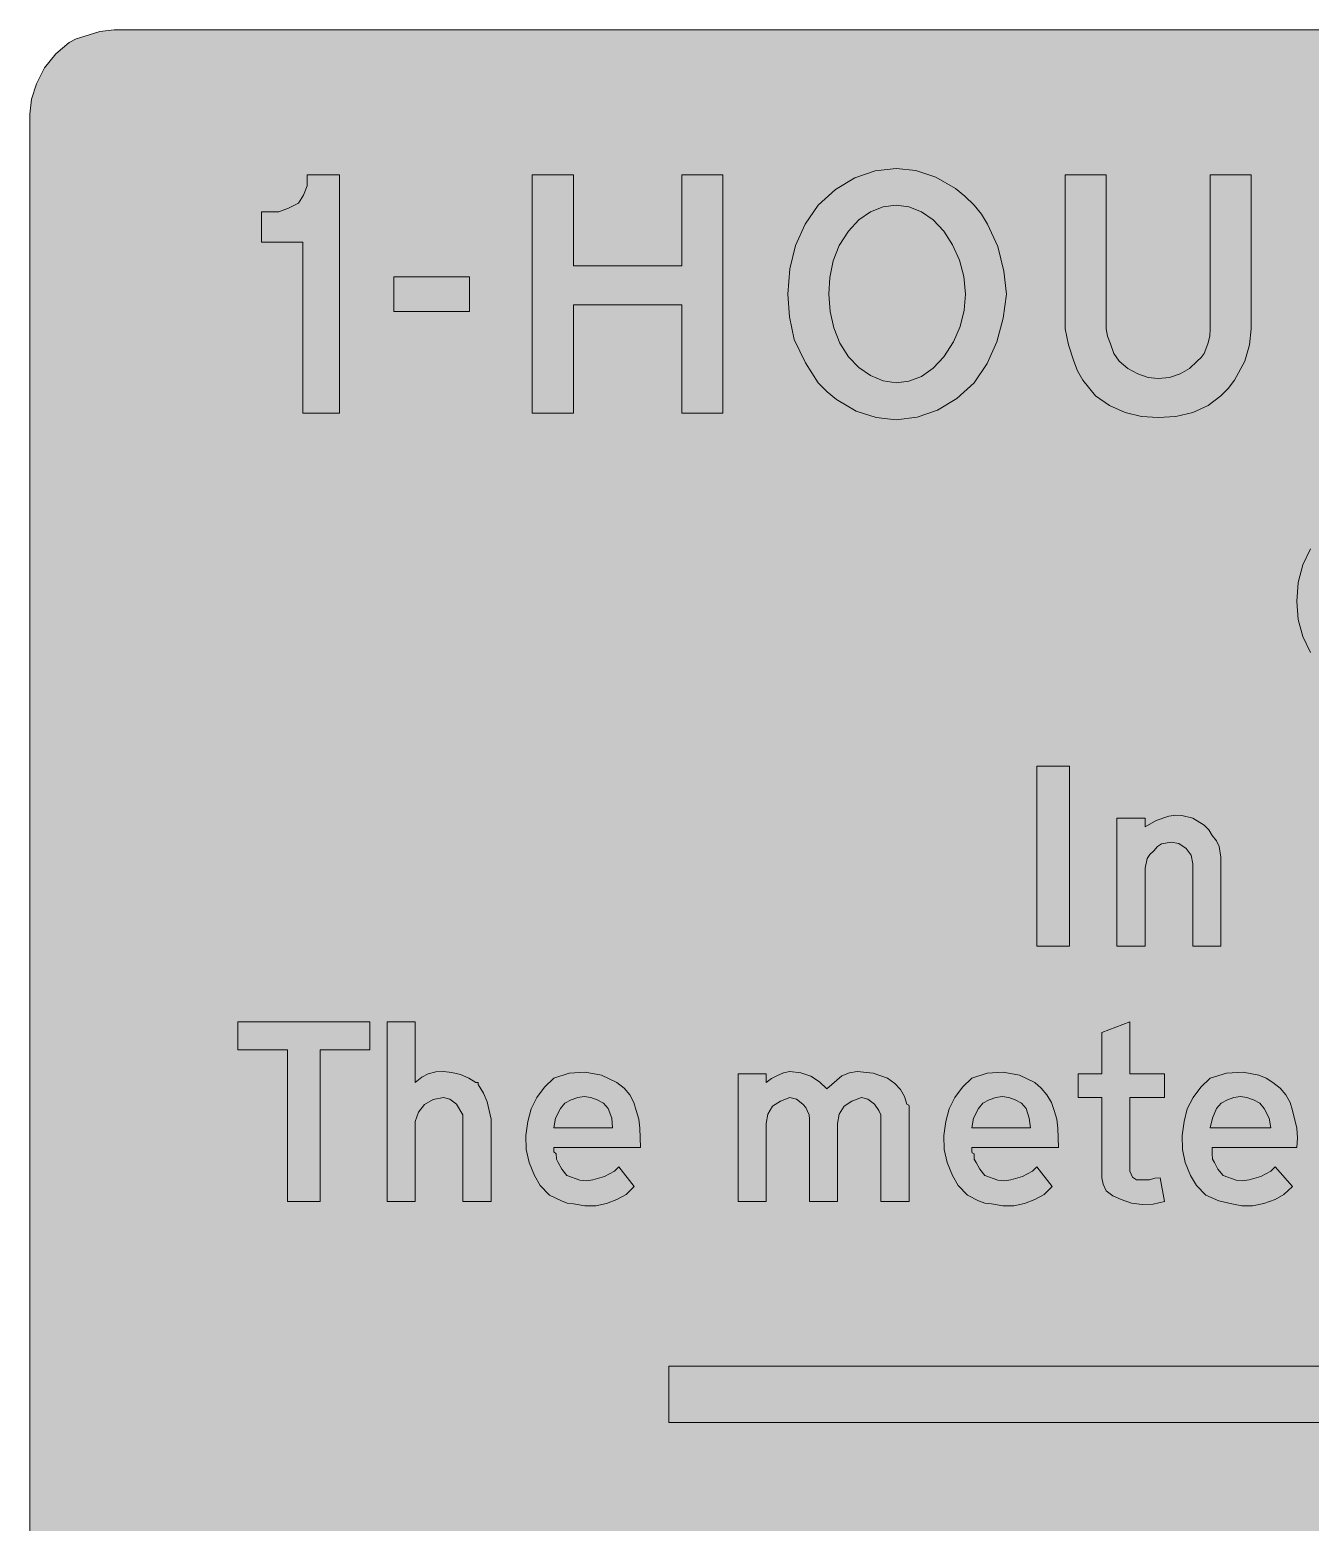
# Model space of a CAD drawing. Header units: metres. Extents: x 10 to 559, y 12 to 260.
# Drawn here: x 10.3 to 116.7, y 136.1 to 260.1 of the extents above; entities that cross this region are included whole.
import ezdxf

# ---------------------------------------------------------------- set-up
doc = ezdxf.new("R2010")
doc.units = ezdxf.units.M
for name, color, linetype, true_color in [('FILL_FIREBRICK_C36B00', 7, 'Continuous', 0xc36b00), ('FILL_WHITE_FFFFFF', 7, 'Continuous', 0xffffff), ('STROKE_WHITE_FFFFFF', 7, 'Continuous', 0xffffff)]:
    doc.layers.add(name, color=color, linetype=linetype, true_color=true_color)

msp = doc.modelspace()

# ---------------------------------------------------------------- hatches: boundary and pattern name
at = {"layer": 'FILL_FIREBRICK_C36B00', "true_color": 0xc36b00}
h = msp.add_hatch(color=7, dxfattribs=at)
h.dxf.hatch_style = 1
h.paths.add_polyline_path([(553.76, 259.97), (555.08, 259.58), (556.32, 258.96), (557.46, 258.12), (558.3, 256.98), (558.92, 255.74), (559.31, 254.42), (559.44, 253.08), (559.44, 19.26), (559.31, 17.91), (558.9, 16.56), (558.25, 15.32), (557.46, 14.22), (556.29, 13.28), (555.01, 12.6), (553.69, 12.2), (552.42, 12.06), (17.28, 12.06), (16.04, 12.2), (14.78, 12.6), (13.56, 13.28), (12.42, 14.22), (11.48, 15.36), (10.8, 16.61), (10.4, 17.92), (10.26, 19.26), (10.26, 253.08), (10.4, 254.34), (10.8, 255.6), (11.48, 256.93), (12.42, 258.12), (13.52, 259.04), (14.12, 259.36), (14.76, 259.56), (16.09, 259.97), (17.28, 260.1), (552.42, 260.1), (553.76, 259.97)])
at = {"layer": 'FILL_WHITE_FFFFFF', "true_color": 0xffffff}
h = msp.add_hatch(color=7, dxfattribs=at)
h.dxf.hatch_style = 1
h.paths.add_polyline_path([(85.57, 247.86), (87.2, 246.91), (87.98, 246.27), (88.74, 245.52), (89.35, 244.78), (89.86, 243.95), (90.72, 242.1), (91.21, 240.05), (91.44, 238.14), (91.17, 236.13), (90.63, 234.18), (89.82, 232.37), (88.74, 230.76), (87.3, 229.45), (85.7, 228.49), (84.01, 227.9), (82.26, 227.7), (80.61, 227.87), (78.95, 228.42), (77.32, 229.37), (76.54, 230.01), (75.78, 230.76), (74.72, 232.43), (73.8, 234.36), (73.39, 236.25), (73.26, 238.14), (73.43, 240.23), (73.91, 242.17), (74.7, 243.94), (75.78, 245.52), (77.22, 246.83), (78.82, 247.79), (80.51, 248.38), (82.26, 248.58), (83.91, 248.41), (85.57, 247.86)])
h.paths.add_polyline_path([(80.14, 244.98), (79.17, 244.31), (78.3, 243.36), (77.52, 242.19), (77.02, 240.89), (76.76, 239.51), (76.68, 238.14), (76.78, 236.69), (77.08, 235.33), (77.59, 234.06), (78.3, 232.92), (79.17, 232.05), (80.14, 231.37), (81.19, 230.92), (82.26, 230.76), (83.33, 230.9), (84.37, 231.3), (85.35, 231.98), (86.22, 232.92), (87.03, 234.17), (87.59, 235.46), (87.92, 236.79), (88.02, 238.14), (87.89, 239.59), (87.52, 240.95), (86.96, 242.22), (86.22, 243.36), (85.35, 244.31), (84.37, 244.98), (83.33, 245.39), (82.26, 245.52), (81.19, 245.39), (80.14, 244.98)], flags=16)
h = msp.add_hatch(color=7, dxfattribs=at)
h.dxf.hatch_style = 1
h.paths.add_polyline_path([(32.94, 228.24), (32.94, 242.46), (29.52, 242.46), (29.52, 244.98), (30.96, 244.98), (31.77, 245.27), (32.58, 245.7), (33.01, 246.35), (33.3, 247.14), (33.3, 248.04), (36, 248.04), (36, 228.24), (32.94, 228.24)])
h = msp.add_hatch(color=7, dxfattribs=at)
h.dxf.hatch_style = 1
h.paths.add_polyline_path([(64.44, 237.24), (55.44, 237.24), (55.44, 228.24), (52.02, 228.24), (52.02, 248.04), (55.44, 248.04), (55.44, 240.48), (64.44, 240.48), (64.44, 248.04), (67.86, 248.04), (67.86, 228.24), (64.44, 228.24), (64.44, 237.24)])
h = msp.add_hatch(color=7, dxfattribs=at)
h.dxf.hatch_style = 1
h.paths.add_polyline_path([(99.72, 235.26), (99.83, 234.63), (100.08, 234), (100.37, 233.21), (100.8, 232.56), (101.53, 231.96), (102.35, 231.5), (103.2, 231.22), (104.04, 231.12), (104.98, 231.22), (105.86, 231.5), (106.65, 231.96), (107.28, 232.56), (107.62, 232.86), (107.86, 233.21), (108.18, 234), (108.34, 234.63), (108.36, 235.26), (108.36, 248.04), (111.78, 248.04), (111.78, 235.26), (111.64, 233.91), (111.24, 232.56), (110.38, 230.99), (109.87, 230.28), (109.26, 229.68), (108.19, 228.87), (106.92, 228.31), (105.51, 227.98), (104.04, 227.88), (102.67, 227.98), (101.29, 228.31), (99.99, 228.87), (98.82, 229.68), (97.78, 230.99), (97.35, 231.76), (97.02, 232.56), (96.59, 233.91), (96.3, 235.26), (96.3, 248.04), (99.72, 248.04), (99.72, 235.26)])
h = msp.add_hatch(color=7, dxfattribs=at)
h.dxf.hatch_style = 1
h.paths.add_polyline_path([(46.8, 239.58), (46.8, 236.7), (40.5, 236.7), (40.5, 239.58), (46.8, 239.58)])
h = msp.add_hatch(color=7, dxfattribs=at)
h.dxf.hatch_style = 1
h.paths.add_polyline_path([(125.03, 219.94), (126.22, 219.21), (127.26, 218.16), (128.1, 216.98), (128.72, 215.64), (129.11, 214.16), (129.24, 212.58), (129.11, 211.1), (128.72, 209.68), (128.1, 208.35), (127.26, 207.18), (126.22, 206.13), (125.03, 205.4), (123.74, 204.98), (122.4, 204.84), (121.06, 204.98), (119.77, 205.4), (118.58, 206.13), (117.54, 207.18), (116.7, 208.35), (116.08, 209.68), (115.69, 211.1), (115.56, 212.58), (115.69, 214.16), (116.08, 215.64), (116.7, 216.98), (117.54, 218.16), (118.58, 219.21), (119.77, 219.94), (121.06, 220.36), (122.4, 220.5), (123.74, 220.36), (125.03, 219.94)])
h.paths.add_polyline_path([(120.8, 217.76), (120.05, 217.25), (119.34, 216.54), (118.76, 215.67), (118.37, 214.7), (118.15, 213.65), (118.08, 212.58), (118.15, 211.61), (118.37, 210.62), (118.76, 209.67), (119.34, 208.8), (120.05, 208.02), (120.8, 207.52), (121.59, 207.26), (122.4, 207.18), (123.21, 207.26), (124, 207.52), (124.75, 208.02), (125.46, 208.8), (125.96, 209.67), (126.36, 210.62), (126.62, 211.61), (126.72, 212.58), (126.62, 213.65), (126.36, 214.7), (125.96, 215.67), (125.46, 216.54), (124.75, 217.25), (124, 217.76), (123.21, 218.06), (122.4, 218.16), (121.59, 218.06), (120.8, 217.76)], flags=16)
h = msp.add_hatch(color=7, dxfattribs=at)
h.dxf.hatch_style = 1
h.paths.add_polyline_path([(96.66, 198.9), (96.66, 183.96), (93.96, 183.96), (93.96, 198.9), (96.66, 198.9)])
h = msp.add_hatch(color=7, dxfattribs=at)
h.dxf.hatch_style = 1
h.paths.add_polyline_path([(104.33, 192.44), (103.98, 192.22), (103.68, 191.88), (103.34, 191.58), (103.12, 191.23), (102.96, 190.44), (102.96, 183.96), (100.62, 183.96), (100.62, 194.58), (102.96, 194.58), (102.96, 193.86), (103.88, 194.38), (104.94, 194.76), (105.48, 194.83), (106, 194.81), (106.92, 194.58), (107.86, 194), (108.24, 193.62), (108.54, 193.14), (108.88, 192.71), (109.1, 192.24), (109.26, 191.34), (109.26, 183.96), (106.92, 183.96), (106.92, 190.8), (106.78, 191.5), (106.38, 192.06), (105.75, 192.47), (105.12, 192.6), (104.33, 192.44)])
h = msp.add_hatch(color=7, dxfattribs=at)
h.dxf.hatch_style = 1
h.paths.add_polyline_path([(38.52, 175.32), (34.38, 175.32), (34.38, 162.72), (31.68, 162.72), (31.68, 175.32), (27.54, 175.32), (27.54, 177.66), (38.52, 177.66), (38.52, 175.32)])
h = msp.add_hatch(color=7, dxfattribs=at)
h.dxf.hatch_style = 1
h.paths.add_polyline_path([(42.3, 162.72), (39.96, 162.72), (39.96, 177.66), (42.3, 177.66), (42.3, 172.62), (42.84, 173.05), (43.38, 173.34), (44.01, 173.5), (44.64, 173.52), (45.34, 173.46), (46.06, 173.27), (46.74, 172.99), (47.34, 172.62), (47.52, 172.62), (47.52, 172.44), (47.97, 171.74), (48.26, 171), (48.6, 169.56), (48.6, 162.72), (46.26, 162.72), (46.26, 169.56), (46.26, 169.92), (45.72, 170.82), (45.18, 171.23), (44.64, 171.36), (43.77, 171.2), (43.06, 170.78), (42.56, 170.15), (42.3, 169.38), (42.3, 169.31), (42.3, 169.2), (42.3, 162.72)])
h = msp.add_hatch(color=7, dxfattribs=at)
h.dxf.hatch_style = 1
h.paths.add_polyline_path([(101.9, 164.75), (102.24, 164.52), (103.32, 164.52), (103.77, 164.68), (104.22, 164.7), (104.58, 162.72), (103.64, 162.52), (102.71, 162.47), (101.82, 162.59), (100.98, 162.9), (100.28, 163.19), (99.72, 163.62), (99.47, 164.16), (99.36, 164.7), (99.36, 171.36), (97.38, 171.36), (97.38, 173.34), (99.36, 173.34), (99.36, 176.76), (101.7, 177.66), (101.7, 173.34), (104.58, 173.34), (104.58, 171.36), (101.7, 171.36), (101.7, 165.24), (101.9, 164.75)])
h = msp.add_hatch(color=7, dxfattribs=at)
h.dxf.hatch_style = 1
h.paths.add_polyline_path([(54.45, 162.77), (53.46, 163.26), (52.69, 164.07), (52.2, 164.88), (51.76, 165.96), (51.52, 167.06), (51.49, 168.2), (51.66, 169.38), (51.92, 170.42), (52.4, 171.38), (53.05, 172.24), (53.82, 172.98), (55.09, 173.38), (56.43, 173.48), (57.77, 173.23), (59.04, 172.62), (59.65, 172.15), (60.12, 171.59), (60.46, 170.95), (60.66, 170.28), (60.87, 169.57), (60.97, 168.82), (61.02, 167.22), (53.82, 167.22), (53.82, 167.04), (53.82, 166.86), (54, 166.68), (54.02, 166.25), (54.18, 165.96), (54.47, 165.42), (54.9, 164.88), (55.98, 164.5), (56.52, 164.45), (57.06, 164.52), (58.03, 164.81), (58.86, 165.24), (59.22, 165.6), (60.48, 163.98), (59.83, 163.31), (59.04, 162.9), (58.2, 162.57), (57.31, 162.38), (56.38, 162.37), (55.44, 162.54), (54.93, 162.6), (54.45, 162.77)])
h.paths.add_polyline_path([(58.63, 169.65), (58.32, 170.46), (57.94, 170.89), (57.42, 171.18), (56.88, 171.38), (56.34, 171.45), (55.8, 171.38), (55.26, 171.18), (54.74, 170.89), (54.36, 170.46), (53.95, 169.65), (53.82, 168.84), (58.68, 168.84), (58.63, 169.65)], flags=16)
h = msp.add_hatch(color=7, dxfattribs=at)
h.dxf.hatch_style = 1
h.paths.add_polyline_path([(71.46, 172.62), (71.91, 172.96), (72.36, 173.16), (72.9, 173.41), (73.44, 173.52), (74.35, 173.42), (75.17, 173.14), (75.9, 172.68), (76.5, 172.08), (77.76, 173.16), (78.39, 173.41), (79.02, 173.52), (80.35, 173.39), (81.54, 172.98), (82.15, 172.54), (82.62, 172.04), (82.96, 171.46), (83.16, 170.82), (83.32, 170.73), (83.34, 170.64), (83.34, 170.28), (83.34, 162.72), (81, 162.72), (81, 169.56), (80.98, 169.92), (80.82, 170.28), (80.46, 170.82), (79.92, 171.23), (79.38, 171.36), (78.59, 171.07), (77.94, 170.64), (77.53, 169.99), (77.4, 169.2), (77.4, 162.72), (75.06, 162.72), (75.06, 169.56), (75.04, 169.92), (74.88, 170.28), (74.77, 170.55), (74.52, 170.82), (73.98, 171.23), (73.44, 171.36), (72.65, 171.07), (72, 170.64), (71.59, 169.99), (71.46, 169.2), (71.46, 162.72), (69.12, 162.72), (69.12, 173.34), (71.46, 173.34), (71.46, 172.62)])
h = msp.add_hatch(color=7, dxfattribs=at)
h.dxf.hatch_style = 1
h.paths.add_polyline_path([(89.12, 162.77), (88.2, 163.26), (87.43, 164.07), (86.94, 164.88), (86.5, 165.96), (86.26, 167.06), (86.23, 168.2), (86.4, 169.38), (86.66, 170.42), (87.14, 171.38), (87.79, 172.24), (88.56, 172.98), (89.83, 173.38), (91.17, 173.48), (92.51, 173.23), (93.78, 172.62), (94.31, 172.15), (94.79, 171.59), (95.17, 170.95), (95.4, 170.28), (95.61, 169.57), (95.71, 168.82), (95.76, 167.22), (88.56, 167.22), (88.56, 167.04), (88.56, 166.86), (88.58, 166.77), (88.74, 166.68), (88.76, 166.25), (88.92, 165.96), (89.21, 165.42), (89.64, 164.88), (90.72, 164.5), (91.26, 164.45), (91.8, 164.52), (92.77, 164.81), (93.6, 165.24), (93.96, 165.6), (95.22, 163.98), (94.57, 163.31), (93.78, 162.9), (92.94, 162.57), (92.05, 162.38), (91.12, 162.37), (90.18, 162.54), (89.64, 162.6), (89.12, 162.77)])
h.paths.add_polyline_path([(93.31, 169.65), (93.06, 170.46), (92.68, 170.89), (92.16, 171.18), (91.62, 171.38), (91.08, 171.45), (90.54, 171.38), (90, 171.18), (89.48, 170.89), (89.1, 170.46), (88.69, 169.65), (88.56, 168.84), (93.42, 168.84), (93.31, 169.65)], flags=16)
h = msp.add_hatch(color=7, dxfattribs=at)
h.dxf.hatch_style = 1
h.paths.add_polyline_path([(108, 163.26), (107.23, 164.07), (106.74, 164.88), (106.3, 165.96), (106.06, 167.06), (106.03, 168.2), (106.2, 169.38), (106.46, 170.42), (106.94, 171.38), (107.59, 172.24), (108.36, 172.98), (109.73, 173.38), (111.1, 173.48), (112.41, 173.23), (113.02, 172.98), (113.58, 172.62), (114.19, 172.15), (114.66, 171.59), (115, 170.95), (115.2, 170.28), (115.58, 168.82), (115.63, 168.03), (115.56, 167.22), (108.54, 167.22), (108.54, 167.04), (108.54, 166.86), (108.54, 166.68), (108.56, 166.25), (108.72, 165.96), (109.01, 165.42), (109.44, 164.88), (110.52, 164.5), (111.06, 164.45), (111.6, 164.52), (112.57, 164.81), (113.4, 165.24), (113.76, 165.6), (115.2, 163.98), (114.48, 163.31), (113.76, 162.9), (112.82, 162.57), (111.89, 162.38), (111, 162.37), (110.16, 162.54), (109.08, 162.77), (108, 163.26)])
h.paths.add_polyline_path([(113.26, 169.65), (112.86, 170.46), (112.48, 170.89), (111.96, 171.18), (111.42, 171.38), (110.88, 171.45), (110.34, 171.38), (109.8, 171.18), (109.28, 170.89), (108.9, 170.46), (108.56, 169.65), (108.36, 168.84), (113.4, 168.84), (113.26, 169.65)], flags=16)
h = msp.add_hatch(color=7, dxfattribs=at)
h.dxf.hatch_style = 1
h.paths.add_polyline_path([(63.36, 144.36), (63.36, 149.04), (496.8, 149.04), (492.12, 153.9), (499.32, 153.9), (506.34, 146.7), (499.32, 139.68), (492.12, 139.68), (496.8, 144.36), (63.36, 144.36)])

# ---------------------------------------------------------------- linework, layer by layer
at = {"layer": 'FILL_FIREBRICK_C36B00', "lineweight": 0, "true_color": 0xc36b00}
msp.add_lwpolyline([(552.42, 12.06), (17.28, 12.06), (16.04, 12.2), (14.78, 12.6), (13.56, 13.28), (12.42, 14.22), (11.48, 15.36), (10.8, 16.61), (10.4, 17.92), (10.26, 19.26), (10.26, 253.08), (10.4, 254.34), (10.8, 255.6), (11.48, 256.93), (12.42, 258.12), (13.52, 259.04), (14.12, 259.36), (14.76, 259.56), (16.09, 259.97), (17.28, 260.1), (552.42, 260.1)], dxfattribs=at)
at = {"layer": 'FILL_WHITE_FFFFFF', "lineweight": 0, "true_color": 0xffffff}
for points in [[(85.57, 247.86), (87.2, 246.91), (87.98, 246.27), (88.74, 245.52), (89.35, 244.78), (89.86, 243.95), (90.72, 242.1), (91.21, 240.05), (91.44, 238.14), (91.17, 236.13), (90.63, 234.18), (89.82, 232.37), (88.74, 230.76), (87.3, 229.45), (85.7, 228.49), (84.01, 227.9), (82.26, 227.7), (80.61, 227.87), (78.95, 228.42), (77.32, 229.37), (76.54, 230.01), (75.78, 230.76), (74.72, 232.43), (73.8, 234.36), (73.39, 236.25), (73.26, 238.14), (73.43, 240.23), (73.91, 242.17), (74.7, 243.94), (75.78, 245.52), (77.22, 246.83), (78.82, 247.79), (80.51, 248.38), (82.26, 248.58), (83.91, 248.41)], [(32.94, 228.24), (32.94, 242.46), (29.52, 242.46), (29.52, 244.98), (30.96, 244.98), (31.77, 245.27), (32.58, 245.7), (33.01, 246.35), (33.3, 247.14), (33.3, 248.04), (36, 248.04), (36, 228.24)], [(64.44, 237.24), (55.44, 237.24), (55.44, 228.24), (52.02, 228.24), (52.02, 248.04), (55.44, 248.04), (55.44, 240.48), (64.44, 240.48), (64.44, 248.04), (67.86, 248.04), (67.86, 228.24), (64.44, 228.24)], [(99.72, 235.26), (99.83, 234.63), (100.08, 234), (100.37, 233.21), (100.8, 232.56), (101.53, 231.96), (102.35, 231.5), (103.2, 231.22), (104.04, 231.12), (104.98, 231.22), (105.86, 231.5), (106.65, 231.96), (107.28, 232.56), (107.62, 232.86), (107.86, 233.21), (108.18, 234), (108.34, 234.63), (108.36, 235.26), (108.36, 248.04), (111.78, 248.04), (111.78, 235.26), (111.64, 233.91), (111.24, 232.56), (110.38, 230.99), (109.87, 230.28), (109.26, 229.68), (108.19, 228.87), (106.92, 228.31), (105.51, 227.98), (104.04, 227.88), (102.67, 227.98), (101.29, 228.31), (99.99, 228.87), (98.82, 229.68), (97.78, 230.99), (97.35, 231.76), (97.02, 232.56), (96.59, 233.91), (96.3, 235.26), (96.3, 248.04), (99.72, 248.04)], [(80.14, 244.98), (79.17, 244.31), (78.3, 243.36), (77.52, 242.19), (77.02, 240.89), (76.76, 239.51), (76.68, 238.14), (76.78, 236.69), (77.08, 235.33), (77.59, 234.06), (78.3, 232.92), (79.17, 232.05), (80.14, 231.37), (81.19, 230.92), (82.26, 230.76), (83.33, 230.9), (84.37, 231.3), (85.35, 231.98), (86.22, 232.92), (87.03, 234.17), (87.59, 235.46), (87.92, 236.79), (88.02, 238.14), (87.89, 239.59), (87.52, 240.95), (86.96, 242.22), (86.22, 243.36), (85.35, 244.31), (84.37, 244.98), (83.33, 245.39), (82.26, 245.52), (81.19, 245.39)], [(46.8, 239.58), (46.8, 236.7), (40.5, 236.7), (40.5, 239.58)], [(96.66, 198.9), (96.66, 183.96), (93.96, 183.96), (93.96, 198.9)], [(104.33, 192.44), (103.98, 192.22), (103.68, 191.88), (103.34, 191.58), (103.12, 191.23), (102.96, 190.44), (102.96, 183.96), (100.62, 183.96), (100.62, 194.58), (102.96, 194.58), (102.96, 193.86), (103.88, 194.38), (104.94, 194.76), (105.48, 194.83), (106, 194.81), (106.92, 194.58), (107.86, 194), (108.24, 193.62), (108.54, 193.14), (108.88, 192.71), (109.1, 192.24), (109.26, 191.34), (109.26, 183.96), (106.92, 183.96), (106.92, 190.8), (106.78, 191.5), (106.38, 192.06), (105.75, 192.47), (105.12, 192.6)], [(38.52, 175.32), (34.38, 175.32), (34.38, 162.72), (31.68, 162.72), (31.68, 175.32), (27.54, 175.32), (27.54, 177.66), (38.52, 177.66)], [(42.3, 162.72), (39.96, 162.72), (39.96, 177.66), (42.3, 177.66), (42.3, 172.62), (42.84, 173.05), (43.38, 173.34), (44.01, 173.5), (44.64, 173.52), (45.34, 173.46), (46.06, 173.27), (46.74, 172.99), (47.34, 172.62), (47.52, 172.62), (47.52, 172.44), (47.97, 171.74), (48.26, 171), (48.6, 169.56), (48.6, 162.72), (46.26, 162.72), (46.26, 169.56), (46.26, 169.92), (45.72, 170.82), (45.18, 171.23), (44.64, 171.36), (43.77, 171.2), (43.06, 170.78), (42.56, 170.15), (42.3, 169.38), (42.3, 169.31), (42.3, 169.2)], [(101.9, 164.75), (102.24, 164.52), (103.32, 164.52), (103.77, 164.68), (104.22, 164.7), (104.58, 162.72), (103.64, 162.52), (102.71, 162.47), (101.82, 162.59), (100.98, 162.9), (100.28, 163.19), (99.72, 163.62), (99.47, 164.16), (99.36, 164.7), (99.36, 171.36), (97.38, 171.36), (97.38, 173.34), (99.36, 173.34), (99.36, 176.76), (101.7, 177.66), (101.7, 173.34), (104.58, 173.34), (104.58, 171.36), (101.7, 171.36), (101.7, 165.24)], [(54.45, 162.77), (53.46, 163.26), (52.69, 164.07), (52.2, 164.88), (51.76, 165.96), (51.52, 167.06), (51.49, 168.2), (51.66, 169.38), (51.92, 170.42), (52.4, 171.38), (53.05, 172.24), (53.82, 172.98), (55.09, 173.38), (56.43, 173.48), (57.77, 173.23), (59.04, 172.62), (59.65, 172.15), (60.12, 171.59), (60.46, 170.95), (60.66, 170.28), (60.87, 169.57), (60.97, 168.82), (61.02, 167.22), (53.82, 167.22), (53.82, 167.04), (53.82, 166.86), (54, 166.68), (54.02, 166.25), (54.18, 165.96), (54.47, 165.42), (54.9, 164.88), (55.98, 164.5), (56.52, 164.45), (57.06, 164.52), (58.03, 164.81), (58.86, 165.24), (59.22, 165.6), (60.48, 163.98), (59.83, 163.31), (59.04, 162.9), (58.2, 162.57), (57.31, 162.38), (56.38, 162.37), (55.44, 162.54), (54.93, 162.6)], [(71.46, 172.62), (71.91, 172.96), (72.36, 173.16), (72.9, 173.41), (73.44, 173.52), (74.35, 173.42), (75.17, 173.14), (75.9, 172.68), (76.5, 172.08), (77.76, 173.16), (78.39, 173.41), (79.02, 173.52), (80.35, 173.39), (81.54, 172.98), (82.15, 172.54), (82.62, 172.04), (82.96, 171.46), (83.16, 170.82), (83.32, 170.73), (83.34, 170.64), (83.34, 170.28), (83.34, 162.72), (81, 162.72), (81, 169.56), (80.98, 169.92), (80.82, 170.28), (80.46, 170.82), (79.92, 171.23), (79.38, 171.36), (78.59, 171.07), (77.94, 170.64), (77.53, 169.99), (77.4, 169.2), (77.4, 162.72), (75.06, 162.72), (75.06, 169.56), (75.04, 169.92), (74.88, 170.28), (74.77, 170.55), (74.52, 170.82), (73.98, 171.23), (73.44, 171.36), (72.65, 171.07), (72, 170.64), (71.59, 169.99), (71.46, 169.2), (71.46, 162.72), (69.12, 162.72), (69.12, 173.34), (71.46, 173.34)], [(89.12, 162.77), (88.2, 163.26), (87.43, 164.07), (86.94, 164.88), (86.5, 165.96), (86.26, 167.06), (86.23, 168.2), (86.4, 169.38), (86.66, 170.42), (87.14, 171.38), (87.79, 172.24), (88.56, 172.98), (89.83, 173.38), (91.17, 173.48), (92.51, 173.23), (93.78, 172.62), (94.31, 172.15), (94.79, 171.59), (95.17, 170.95), (95.4, 170.28), (95.61, 169.57), (95.71, 168.82), (95.76, 167.22), (88.56, 167.22), (88.56, 167.04), (88.56, 166.86), (88.58, 166.77), (88.74, 166.68), (88.76, 166.25), (88.92, 165.96), (89.21, 165.42), (89.64, 164.88), (90.72, 164.5), (91.26, 164.45), (91.8, 164.52), (92.77, 164.81), (93.6, 165.24), (93.96, 165.6), (95.22, 163.98), (94.57, 163.31), (93.78, 162.9), (92.94, 162.57), (92.05, 162.38), (91.12, 162.37), (90.18, 162.54), (89.64, 162.6)], [(108, 163.26), (107.23, 164.07), (106.74, 164.88), (106.3, 165.96), (106.06, 167.06), (106.03, 168.2), (106.2, 169.38), (106.46, 170.42), (106.94, 171.38), (107.59, 172.24), (108.36, 172.98), (109.73, 173.38), (111.1, 173.48), (112.41, 173.23), (113.02, 172.98), (113.58, 172.62), (114.19, 172.15), (114.66, 171.59), (115, 170.95), (115.2, 170.28), (115.58, 168.82), (115.63, 168.03), (115.56, 167.22), (108.54, 167.22), (108.54, 167.04), (108.54, 166.86), (108.54, 166.68), (108.56, 166.25), (108.72, 165.96), (109.01, 165.42), (109.44, 164.88), (110.52, 164.5), (111.06, 164.45), (111.6, 164.52), (112.57, 164.81), (113.4, 165.24), (113.76, 165.6), (115.2, 163.98), (114.48, 163.31), (113.76, 162.9), (112.82, 162.57), (111.89, 162.38), (111, 162.37), (110.16, 162.54), (109.08, 162.77)], [(58.63, 169.65), (58.32, 170.46), (57.94, 170.89), (57.42, 171.18), (56.88, 171.38), (56.34, 171.45), (55.8, 171.38), (55.26, 171.18), (54.74, 170.89), (54.36, 170.46), (53.95, 169.65), (53.82, 168.84), (58.68, 168.84)], [(93.31, 169.65), (93.06, 170.46), (92.68, 170.89), (92.16, 171.18), (91.62, 171.38), (91.08, 171.45), (90.54, 171.38), (90, 171.18), (89.48, 170.89), (89.1, 170.46), (88.69, 169.65), (88.56, 168.84), (93.42, 168.84)], [(113.26, 169.65), (112.86, 170.46), (112.48, 170.89), (111.96, 171.18), (111.42, 171.38), (110.88, 171.45), (110.34, 171.38), (109.8, 171.18), (109.28, 170.89), (108.9, 170.46), (108.56, 169.65), (108.36, 168.84), (113.4, 168.84)], [(63.36, 144.36), (63.36, 149.04), (496.8, 149.04), (492.12, 153.9), (499.32, 153.9), (506.34, 146.7), (499.32, 139.68), (492.12, 139.68), (496.8, 144.36)]]:
    msp.add_lwpolyline(points, close=True, dxfattribs=at)
msp.add_lwpolyline([(116.7, 208.35), (116.08, 209.68), (115.69, 211.1), (115.56, 212.58), (115.69, 214.16), (116.08, 215.64), (116.7, 216.98)], dxfattribs=at)
at = {"layer": 'STROKE_WHITE_FFFFFF', "lineweight": 0, "true_color": 0xffffff}
msp.add_lwpolyline([(67.86, 228.24), (64.44, 228.24), (67.86, 228.24)], dxfattribs=at)

doc.saveas('drawing.dxf')
